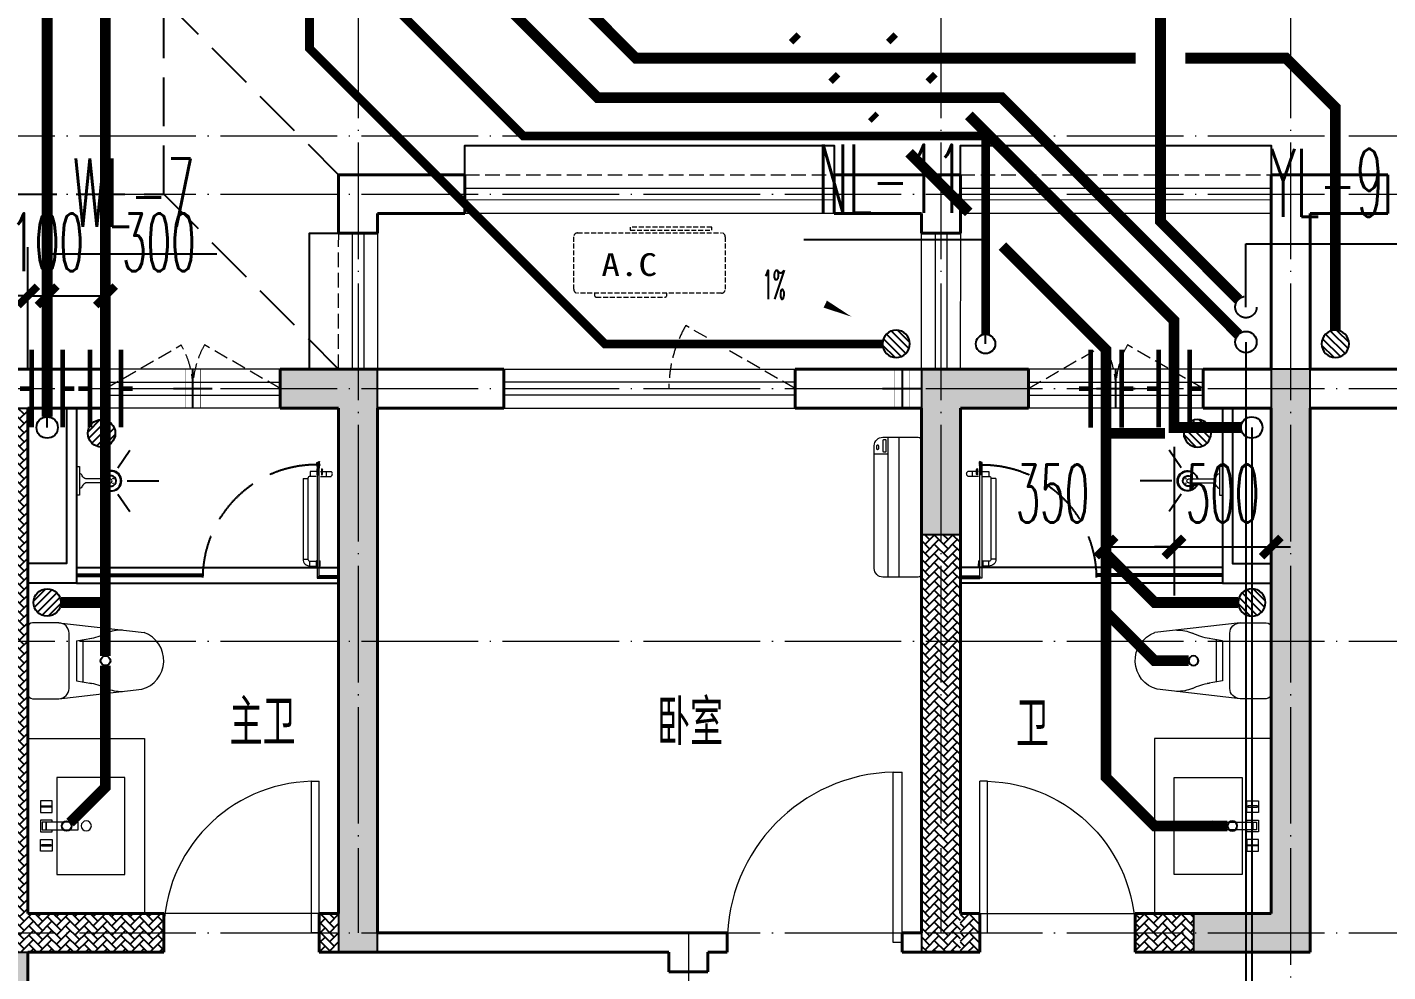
# Model space of a CAD drawing. Extents: x 27938 to 650306, y -92720 to 1524912.
# Drawn here: x 299614 to 306617, y 679357 to 684216 of the extents above; entities that cross this region are included whole.
import ezdxf

# ---------------------------------------------------------------- set-up
doc = ezdxf.new("R2010")
doc.units = 0
doc.header["$LTSCALE"] = 1000
doc.header["$MEASUREMENT"] = 0
doc.linetypes.add('DASH', pattern=[0.35, 0.25, -0.1])
doc.linetypes.add('DOTE', pattern=[2.42, 2, -0.2, 0.02, -0.2])
for name, color, linetype in [('COLUMN', 9, 'Continuous'), ('DIM_凝结', 3, 'Continuous'), ('DIM_废水', 3, 'Continuous'), ('DIM_污水', 3, 'Continuous'), ('DIM_雨水', 3, 'Continuous'), ('EQUIP_地漏', 7, 'Continuous'), ('EQUIP_污水', 7, 'Continuous'), ('IP-bath&kitchen-JOHNSON', 4, 'Continuous'), ('P-bath&kitchen-JOHNSON', 4, 'Continuous'), ('PIPE-凝结', 150, 'N'), ('PIPE-废水', 31, 'F'), ('PIPE-污水', 2, 'W'), ('PIPE-雨水', 4, 'Y'), ('PUB_TEXT', 4, 'Continuous'), ('TWT_DIM', 3, 'Continuous'), ('VALVE_污水', 7, 'Continuous'), ('VPIPE-凝结', 150, 'Continuous'), ('VPIPE-废水', 31, 'Continuous'), ('VPIPE-污水', 2, 'W'), ('VPIPE-雨水', 4, 'DASH'), ('保温', 6, 'Continuous'), ('卫生间', 6, 'Continuous'), ('机电标识类', 1, 'Continuous'), ('看线', 251, 'Continuous')]:
    doc.layers.add(name, color=color, linetype=linetype)
for name, color, linetype, lineweight in [('DOTE', 19, 'DOTE', 9), ('LVTRY', 1, 'Continuous', 13), ('PUB_HATCH', 8, 'Continuous', 9), ('WALL', 9, 'Continuous', 40), ('WINDOW', 8, 'Continuous', 15), ('平面-排水沟', 86, 'Continuous', 15), ('平面-栏杆', 135, 'Continuous', 15), ('平面-看线', 45, 'Continuous', 15), ('平面-空调室内机', 176, 'Continuous', 9), ('平面-空调预留孔', 173, 'Continuous', 15), ('空调', 76, 'Continuous', 13)]:
    doc.layers.add(name, color=color, linetype=linetype, lineweight=lineweight)
doc.styles.add('_TCH_DIM', font='SIMPLEX.shx', dxfattribs={"width": 0.6, "oblique": 10, "bigfont": 'hztxt.shx'})
doc.styles.add('_TCH_DIM_T3', font='SIMPLEX.shx', dxfattribs={"width": 0.494118, "bigfont": 'GBCBIG.shx'})
doc.styles.add('_TWT_SERIAL', font='simplex.shx', dxfattribs={"width": 0.6, "oblique": 10, "height": 3, "bigfont": 'aadri.shx'})
doc.styles.get("Standard").update_dxf_attribs({"font": 'gbenor.shx', "bigfont": 'gbcbig.shx'})
doc.styles.add('黑体', font='simhei.ttf')
doc.linetypes.add('F', pattern='A,3,-0.2,["F",Standard,S=0.25,R=0,X=-0.1,Y=-0.115],-0.2', length=3.4)
doc.linetypes.add('N', pattern='A,3,-0.2,["N",Standard,S=0.25,R=0,X=-0.1,Y=-0.115],-0.2', length=3.4)
doc.linetypes.add('W', pattern='A,3,-0.2,["W",Standard,S=0.25,R=0,X=-0.1,Y=-0.115],-0.2', length=3.4)
doc.linetypes.add('Y', pattern='A,3,-0.2,["Y",Standard,S=0.25,R=0,X=-0.1,Y=-0.115],-0.2', length=3.4)
doc.dimstyles.new('_TWT_ARCH&&100', dxfattribs={"dimtxt": 297.5, "dimasz": 100, "dimexe": 250, "dimexo": 300, "dimgap": 126.25, "dimtad": 1, "dimdec": 0, "dimzin": 0, "dimdsep": 46, "dimtxsty": '_TCH_DIM_T3', "dimblk": 'ARCHTICK', "dimcen": 0.09, "dimclrt": 7, "dimazin": 2, "dimtfac": 1, "dimtdec": 0, "dimtix": 1, "dimtmove": 2, "dimatfit": 3, "dimfxl": 1, "dimtolj": 1, "dimtzin": 0, "dimarcsym": 0})

# ---------------------------------------------------------------- blocks, each defined once
blk = doc.blocks.new('rrrrrrrrrrrra')
at = {"color": 0}
for p, q in [((-112.4, 458.7), (-112.4, 324.3)), ((252.6, 483.7), (-87.4, 483.7)), ((277.6, 324.3), (277.6, 458.7)), ((-112.4, 324.3), (-63.7, -103.4)), ((277.6, 324.3), (227.5, -115.6)), ((-59.1, 271.1), (224.3, 271.1)), ((-20.6, 232.4), (-34.2, 153.6)), ((185.8, 232.4), (-20.6, 232.4)), ((185.8, 232.4), (199.4, 153.6)), ((191.3, 200.5), (-26.1, 200.5))]:
    blk.add_line(p, q, dxfattribs=at)
for centre, radius, start, end in [((-87.4, 458.7), 25, 90, 180), ((252.6, 458.7), 25, 0, 90), ((-59.1, 324.3), 53.3, 180, 270), ((224.3, 324.3), 53.3, 270, 0), ((-322.6, 209.8), 293.8, 333.53685, 351.48282), ((487.8, 209.8), 293.8, 188.51718, 206.46315), ((149, -3.2), 224.1, 158.52022, 180), ((16.2, -3.2), 224.1, 0, 21.47978), ((83.8, -63.6), 152.8, 195.07732, 340.11812)]:
    blk.add_arc(centre, radius, start, end, dxfattribs=at)
blk = doc.blocks.new('A$C1E0F638F')
at = {"color": 0}
for points in [[(499.7, 435.1), (499.7, 85.1), (0, 85.1), (0, 435.1)], [(269.9, 30), (229.9, 30), (229.9, 195), (269.9, 195)], [(119.9, 0), (179.9, 0), (179.9, 60), (119.9, 60)], [(146.9, 55), (152.9, 55), (152.9, 5), (146.9, 5)], [(229.9, 30), (269.9, 30), (269.9, 10), (229.9, 10)], [(379.9, 0), (319.9, 0), (319.9, 60), (379.9, 60)], [(352.9, 55), (346.9, 55), (346.9, 5), (352.9, 5)]]:
    blk.add_lwpolyline(points, close=True, dxfattribs=at)
blk.add_lwpolyline([(269.9, 60), (279.9, 60), (279.9, 0), (219.9, 0), (219.9, 60), (229.9, 60)], dxfattribs=at)
blk.add_circle((249.9, 236.3), 26, dxfattribs=at)
blk = doc.blocks.new('135')
blk.add_hatch(color=0).paths.add_polyline_path([(4.8, 1.8), (3.6, -1), (-4.7, 2.5), (-3.5, 5.3)])
at = {"color": 0}
for p, q in [((-6.3, 2.6), (5.4, -2.3)), ((-5.7, 2.9), (-5.2, 2.7)), ((-5.6, 18.9), (-3.4, 19.4)), ((-3.4, 19.4), (-5.5, 19.4)), ((5.2, 10.9), (-5.3, 10.9)), ((5.2, 9.7), (-5.2, 9.7)), ((-5.2, 2.7), (-3.8, 5.9)), ((-5, 10.9), (-5, 30.5)), ((-3.8, 5.9), (5.4, 2.1)), ((0, 0), (0, 39.1)), ((5.6, 18.9), (3.4, 19.3)), ((3.4, 19.3), (5.6, 19.3)), ((4.1, -1.2), (5.4, 2.1)), ((5, 10.9), (5, 32.3)), ((4.1, -1.2), (5.7, -1.8))]:
    blk.add_line(p, q, dxfattribs=at)
for centre, radius, start, end in [((6.2, 15.8), 13.5, 151.01474, 204.84033), ((13.5, 4.2), 20.5, 163.09243, 182.0012), ((-6, 3.6), 1, 184.22753, 248.46611), ((8.6, 15.5), 14.6, 166.278, 198.09535), ((13.5, 4.2), 19.5, 163.74431, 182.52687), ((-5.5, 3.3), 0.5, 181.9385, 247.25971), ((-5.2, 22.1), 0.5, 335.76434, 151.01474), ((3.8, 18.1), 9.42, 155.76434, 171.97728), ((5.2, 22.3), 0.5, 29.84246, 204.57404), ((-5.9, 17.2), 11.7, 10.47502, 24.57404), ((29.1, 6.7), 24, 172.94395, 199.23182), ((-6.3, 15.4), 12.4, 338.64492, 16.0476), ((-6, 15.8), 13.4, 334.91114, 29.84246), ((26.4, 6.3), 20.6, 169.14538, 199.95258), ((5.9, -1.2), 1.17, 247.45971, 19.95258), ((5.9, -1.4), 0.5, 247.45971, 19.23182)]:
    blk.add_arc(centre, radius, start, end, dxfattribs=at)
blk.add_open_spline([(-5, 30.5), (-4.1, 31.3), (-2.3, 33), (0.9, 29.2), (3.5, 31.1), (5, 32.3)], degree=3, knots=[0, 0, 0, 0, 3.066329, 6.218313, 11.124135, 11.124135, 11.124135, 11.124135], dxfattribs=at)
blk = doc.blocks.new('SDFAWERAWER')
at = {"layer": 'LVTRY', "color": 0}
for p, q in [((593941.2, -1242210.1), (593783.7, -1242594.8)), ((593941.2, -1242210.1), (593964.6, -1242219.7)), ((593987.8, -1242190.5), (593978.2, -1242214)), ((594017.1, -1242202.5), (593987.8, -1242190.5)), ((594015.8, -1242220.4), (594027.2, -1242192.7)), ((594025.7, -1242203.9), (594018.5, -1242221.5)), ((594022.6, -1242211.4), (594029.8, -1242193.8)), ((594025.4, -1242210.8), (594031.1, -1242196.8)), ((594027.2, -1242192.7), (594033, -1242195.1)), ((594029.8, -1242193.8), (594031.1, -1242196.8)), ((594032.2, -1242197.2), (594033, -1242195.1)), ((594033, -1242195.1), (594034, -1242197.4)), ((594033.8, -1242197.9), (594034, -1242197.4)), ((594047.3, -1242200.9), (594035.9, -1242228.7)), ((594041.6, -1242228.5), (594051.2, -1242205)), ((594049.9, -1242202), (594043.3, -1242218.2)), ((594047.3, -1242200.9), (594049.9, -1242202)), ((594049.9, -1242202), (594051.2, -1242205)), ((593964.6, -1242219.7), (593807.2, -1242604.4)), ((594007.5, -1242226), (593978.2, -1242214)), ((594015.8, -1242220.4), (594021.7, -1242222.8)), ((594018.5, -1242221.5), (594021.5, -1242220.3)), ((594025.4, -1242210.8), (594021.5, -1242220.3)), ((594022.6, -1242220.7), (594021.7, -1242222.8)), ((594021.7, -1242222.8), (594023.9, -1242221.9)), ((594024.2, -1242221.4), (594023.9, -1242221.9)), ((594027.7, -1242234.3), (594078.4, -1242255)), ((594035.9, -1242228.7), (594038.6, -1242229.7)), ((594037.3, -1242210.8), (594088, -1242231.6)), ((594038.6, -1242229.7), (594045.2, -1242213.6)), ((594038.6, -1242229.7), (594041.6, -1242228.5)), ((594057.1, -1242246.3), (594066.7, -1242222.8)), ((593783.7, -1242594.8), (593807.2, -1242604.4)), ((593803.2, -1242641.3), (593812.8, -1242617.9)), ((593812.8, -1242617.9), (593842.2, -1242629.9)), ((593842.2, -1242629.9), (593832.6, -1242653.3)), ((593845.2, -1242628.6), (593833.8, -1242656.3)), ((593847.8, -1242629.7), (593836.5, -1242657.4)), ((593845.2, -1242628.6), (593842.2, -1242629.9)), ((593847.8, -1242629.7), (593845.2, -1242628.6)), ((593803.2, -1242641.3), (593832.6, -1242653.3)), ((593833.8, -1242656.3), (593832.6, -1242653.3)), ((593836.5, -1242657.4), (593833.8, -1242656.3)), ((593847.1, -1242661.8), (593858.5, -1242634.1)), ((593847.1, -1242661.8), (593849.8, -1242662.9)), ((593849.8, -1242662.9), (593861.2, -1242635.2)), ((593852.1, -1242661.9), (593862.1, -1242637.4)), ((593858.5, -1242634.1), (593861.2, -1242635.2)), ((593861.2, -1242635.2), (593862.1, -1242637.4))]:
    blk.add_line(p, q, dxfattribs=at)
blk.add_lwpolyline([(593823.5, -1242717), (594045.8, -1242173.9), (594036.5, -1242170.2), (593814.2, -1242713.2)], close=True, dxfattribs=at)
blk.add_arc((594075.3, -1242240), 15.3, 281.79322, 33.70188, dxfattribs=at)
for centre, major_axis, start_param, end_param in [((593974.2, -1242223.6), (3.93, 9.6), 0, 1.570796), ((593816.8, -1242608.3), (13.5, 33.1), 1.570796, 3.141593), ((593816.8, -1242608.3), (3.93, 9.6), 1.570796, 3.141593)]:
    blk.add_ellipse(centre, major_axis=major_axis, ratio=1, start_param=start_param, end_param=end_param, dxfattribs=at)
at = {"layer": 'P-bath&kitchen-JOHNSON', "color": 0, "linetype": 'DASH'}
blk.add_arc((593809.8, -1242714), 586.2, 67.53695, 157.13247, dxfattribs=at)
at = {"layer": 'LVTRY', "color": 8, "xscale": -1, "rotation": 157.7329157530927}
blk.add_blockref('135', (594045.3, -1242161.9), dxfattribs=at)
blk = doc.blocks.new('A$C5DCB2F21')
at = {"layer": 'IP-bath&kitchen-JOHNSON', "color": 0}
for p, q in [((-68.3, -213.2), (-157.7, -275)), ((-0.1, -261.4), (-0.1, -424.7)), ((68.2, -213.2), (157.6, -275))]:
    blk.add_line(p, q, dxfattribs=at)
for centre, major_axis, ratio, start_param, end_param in [((0, -178.8), (-51, 0), 0.990052, -1.36297, 4.504563), ((0, -177.8), (-26.8, 0), 0.994812, -1.167677, 4.309269)]:
    blk.add_ellipse(centre, major_axis=major_axis, ratio=ratio, start_param=start_param, end_param=end_param, dxfattribs=at)
at = {"layer": 'LVTRY', "color": 0}
for p, q in [((73.6, 0), (-73.6, 0)), ((-10.5, -173.5), (-10.5, -49.3)), ((10.6, -173.5), (10.6, -49.3))]:
    blk.add_line(p, q, dxfattribs=at)
blk.add_lwpolyline([(73.6, 0), (73.6, -15.8), (-73.6, -15.8), (-73.6, 0)], dxfattribs=at)
for points in [[(-26.3, -30.7, -0.364142), (-37.8, -15.8, -0.020495)], [(-10.5, -49.4, 0.214893), (-26.3, -30.7, 7.649644)], [(10.6, -49.3, -0.21439), (26.3, -30.7, -7.649644)], [(26.3, -30.7, 0.364142), (37.8, -15.8, 0.020495)]]:
    blk.add_lwpolyline(points, format="xyb", dxfattribs=at)
blk.add_arc((0, -173.5), 10.5, 180, 0, dxfattribs=at)
for centre, major_axis, ratio, start_param, end_param in [((0, -181.3), (53.6, 0), 0.987577, 1.76809, 7.656688), ((-12.4, -164.7), (0, 1.43), 0.85, -1.570796, 4.712389), ((-12.4, -189.2), (0, 1.43), 0.85, 4.712389, 10.995574), ((12.5, -164.7), (0, 1.43), 0.85, 4.712389, 10.995574), ((12.5, -189.2), (0, 1.43), 0.85, 4.712389, 10.995574)]:
    blk.add_ellipse(centre, major_axis=major_axis, ratio=ratio, start_param=start_param, end_param=end_param, dxfattribs=at)
blk = doc.blocks.new('GDGDRGDGRD')
at = {"layer": 'IP-bath&kitchen-JOHNSON', "color": 0}
for p, q in [((490532.6, 524228.1), (491882.6, 524228.1)), ((490532.6, 524193.1), (491182.6, 524193.1)), ((490532.6, 524183.1), (491182.6, 524183.1)), ((491182.6, 524183.1), (491182.6, 524193.1)), ((491882.6, 524183.1), (491782.6, 524183.1)), ((491782.6, 524173.1), (491782.6, 524183.1)), ((491882.6, 524173.1), (491782.6, 524173.1)), ((490532.6, 524148.1), (491882.6, 524148.1))]:
    blk.add_line(p, q, dxfattribs=at)
for points in [[(490532.6, 525048.5), (490532.6, 524148.1), (490282.6, 524148.1)], [(490482.6, 525048.5), (490482.6, 524248.1), (490282.6, 524248.1)]]:
    blk.add_lwpolyline(points, dxfattribs=at)
at = {"layer": 'LVTRY', "color": 0}
blk.add_lwpolyline([(490882.6, 522448.5), (490282.6, 522448.5), (490282.6, 523348.5), (490882.6, 523348.5)], close=True, dxfattribs=at)
at = {"layer": 'IP-bath&kitchen-JOHNSON', "color": 8}
for name, p, rotation in [('A$C5DCB2F21', (490532.6, 524673.5), 90.008488524447), ('SDFAWERAWER', (-528535.9, 1449333.6), 22.25976934310711)]:
    blk.add_blockref(name, p, dxfattribs=dict(at, rotation=rotation))
at = {"layer": 'LVTRY', "color": 8, "extrusion": (0, 0, -1), "xscale": -1, "zscale": -1, "rotation": 270}
blk.add_blockref('rrrrrrrrrrrra', (-490766.3, 523665.7), dxfattribs=at)
at = {"layer": 'LVTRY', "color": 8, "xscale": -1, "rotation": 270}
blk.add_blockref('A$C1E0F638F', (490347.5, 522648.8), dxfattribs=at)
blk = doc.blocks.new('FSFSFSFS')
at = {"layer": 'IP-bath&kitchen-JOHNSON', "color": 0}
for p, q in [((496432.4, 524228.1), (495082.4, 524228.1)), ((495082.4, 524183.1), (495182.4, 524183.1)), ((495082.4, 524173.1), (495182.4, 524173.1)), ((495182.4, 524173.1), (495182.4, 524183.1)), ((496432.4, 524193.1), (495782.4, 524193.1)), ((495782.4, 524183.1), (495782.4, 524193.1)), ((496432.4, 524183.1), (495782.4, 524183.1)), ((496432.4, 524148.1), (495082.4, 524148.1))]:
    blk.add_line(p, q, dxfattribs=at)
for points in [[(496432.4, 525048.5), (496432.4, 524148.1), (496682.4, 524148.1)], [(496482.4, 525048.5), (496482.4, 524248.1), (496682.4, 524248.1)]]:
    blk.add_lwpolyline(points, dxfattribs=at)
at = {"layer": 'LVTRY', "color": 0}
blk.add_lwpolyline([(496082.4, 522448.5), (496682.4, 522448.5), (496682.4, 523348.5), (496082.4, 523348.5)], close=True, dxfattribs=at)
at = {"layer": 'IP-bath&kitchen-JOHNSON', "color": 8, "xscale": -1}
for name, p, rotation in [('SDFAWERAWER', (1515500.9, 1449333.6), 337.7402306568929), ('A$C5DCB2F21', (496432.4, 524673.5), 269.991511475553)]:
    blk.add_blockref(name, p, dxfattribs=dict(at, rotation=rotation))
at = {"layer": 'LVTRY', "color": 8, "extrusion": (0, 0, -1), "zscale": -1, "rotation": 90.00000000000001}
blk.add_blockref('rrrrrrrrrrrra', (-496198.6, 523665.7), dxfattribs=at)
at = {"layer": 'LVTRY', "color": 8, "rotation": 90.00000000000001}
blk.add_blockref('A$C1E0F638F', (496617.5, 522648.8), dxfattribs=at)
blk = doc.blocks.new('gdfgdgdgr')
at = {"layer": 'PUB_HATCH'}
for points in [[(506077.7, 529113.9), (506377.6, 529113.9), (506377.6, 526313.9), (506577.6, 526313.9), (506577.6, 529313.9), (506077.7, 529313.9)], [(509927.6, 529113.9), (509927.6, 529313.9), (509377.6, 529313.9), (509377.6, 528463.9), (509577.6, 528463.9), (509577.6, 529113.9)], [(511377.7, 529313.9), (511177.7, 529313.9), (511177.7, 529113.9), (511177.7, 529113.9), (511177.7, 526513.9), (510777.7, 526513.9), (510777.7, 526313.9), (511377.7, 526313.9)]]:
    blk.add_hatch(color=256, dxfattribs=at).paths.add_polyline_path(points)
at = {"layer": 'COLUMN', "color": 8}
for p, q in [((506577.6, 529313.9), (506077.7, 529313.9)), ((506077.7, 529313.9), (506077.7, 529113.9)), ((506577.6, 526313.9), (506577.6, 529313.9)), ((509927.6, 529313.9), (509377.6, 529313.9)), ((509377.6, 529313.9), (509377.6, 528463.9)), ((509927.6, 529113.9), (509927.6, 529313.9)), ((511377.7, 529313.9), (511177.7, 529313.9)), ((511177.7, 529313.9), (511177.7, 529113.9)), ((511377.7, 526313.9), (511377.7, 529313.9)), ((506077.7, 529113.9), (506377.6, 529113.9)), ((506377.6, 529113.9), (506377.6, 526313.9)), ((509577.6, 528463.9), (509577.6, 529113.9)), ((509577.6, 529113.9), (509927.6, 529113.9)), ((511177.7, 529113.9), (511177.7, 529113.9)), ((511177.7, 529113.9), (511177.7, 526513.9)), ((509377.6, 528463.9), (509577.6, 528463.9)), ((511177.7, 526513.9), (510777.7, 526513.9)), ((510777.7, 526513.9), (510777.7, 526313.9)), ((506377.6, 526313.9), (506577.6, 526313.9)), ((510777.7, 526313.9), (511377.7, 526313.9))]:
    blk.add_line(p, q, dxfattribs=at)
blk = doc.blocks.new('dongkong')
at = {"color": 0}
blk.add_wipeout([(-603756, 210771), (-603756, 210570.8), (-603836, 210570.8), (-603836, 210771)], dxfattribs=at)
at = {"layer": '机电标识类', "color": 0, "linetype": 'DASH', "ltscale": 400}
for p, q in [((-603796, 210771), (-603796, 210570.8)), ((-603896, 210670.7), (-603696, 210670.7))]:
    blk.add_line(p, q, dxfattribs=at)
at = {"layer": '空调', "color": 0, "linetype": 'DASH', "const_width": 2}
blk.add_lwpolyline([(-603756, 210771), (-603756, 210570.8), (-603836, 210570.8), (-603836, 210771)], close=True, dxfattribs=at)
blk = doc.blocks.new('A$C001338C2')
at = {"color": 0}
for p, q in [((845, 303.6), (55, 303.6)), ((109.1, 214.8), (109.1, 303.6)), ((0, 248.6), (0, 22)), ((900, 22), (900, 248.6)), ((22, 0), (878, 0))]:
    blk.add_line(p, q, dxfattribs=at)
at = {"color": 0, "lineweight": 5}
for p, q in [((900, 214.8), (0, 214.8)), ((900, 143.2), (0, 143.2))]:
    blk.add_line(p, q, dxfattribs=at)
at = {"color": 0}
for points in [[(73.1, 275), (56.8, 275, -0.414214), (51.3, 280.5), (51.3, 283.4, -0.414214), (56.8, 288.9), (73.1, 288.9, -0.414214), (78.6, 283.4), (78.6, 280.5, -0.414214)], [(89.2, 226.4), (22.2, 226.4, -0.414214), (16.7, 231.9), (16.7, 243.1, -0.414214), (22.2, 248.6), (89.2, 248.6, -0.414214), (94.7, 243.1), (94.7, 231.9, -0.414214)]]:
    blk.add_lwpolyline(points, format="xyb", close=True, dxfattribs=at)
for centre, radius, start, end in [((55, 248.6), 55, 90, 180), ((845, 248.6), 55, 360, 90), ((22, 22), 22, 180, 270), ((878, 22), 22, 270, 360)]:
    blk.add_arc(centre, radius, start, end, dxfattribs=at)
blk = doc.blocks.new('A$C263B1184')
at = {"layer": '保温', "linetype": 'ByBlock', "ltscale": 10}
h = blk.add_hatch(dxfattribs=at)
h.set_pattern_fill('AR-HBONE', color=251, scale=55)
h.set_pattern_definition([(45, (-1017960.394, -343310.663), (0, 47.4157523), [100.584, -33.528]), (135, (-1017936.686, -343286.955), (3e-15, 47.4157523), [100.584, -33.528])])
h.paths.add_polyline_path([(8900, 6200), (8900, 8350), (9100, 8350), (9100, 6200)])
h = blk.add_hatch(dxfattribs=at)
h.set_pattern_fill('AR-HBONE', color=251, scale=55)
h.set_pattern_definition([(45, (-1016860.394, -345260.66), (0, 47.4157523), [100.584, -33.528]), (135, (-1016836.686, -345236.954), (3e-15, 47.4157523), [100.584, -33.528])])
h.paths.add_polyline_path([(7700, 6200), (7700, 6400), (8000, 6400), (8000, 6200)])
h = blk.add_hatch(dxfattribs=at)
h.set_pattern_fill('AR-HBONE', color=251, scale=55)
h.set_pattern_definition([(45, (-1017760.394, -345260.66), (0, 47.4157523), [100.584, -33.528]), (135, (-1017736.686, -345236.954), (3e-15, 47.4157523), [100.584, -33.528])])
h.paths.add_polyline_path([(8800, 6200), (8800, 6400), (8900, 6400), (8900, 6200)])
h = blk.add_hatch(dxfattribs=at)
h.set_pattern_fill('AR-HBONE', color=251, scale=55)
h.set_pattern_definition([(45, (-1021060.394, -345260.66), (0, 47.4157523), [100.584, -33.528]), (135, (-1021036.686, -345236.954), (3e-15, 47.4157523), [100.584, -33.528])])
h.paths.add_polyline_path([(12100, 6200), (12100, 6400), (12200, 6400), (12200, 6200)])
at = {"layer": '保温', "color": 251, "linetype": 'ByBlock', "ltscale": 10}
blk.add_line((9100, 6300), (9100, 6200), dxfattribs=at)
blk = doc.blocks.new('A$C6C4C4DE5')
at = {"layer": '保温', "linetype": 'ByBlock', "ltscale": 10}
h = blk.add_hatch(dxfattribs=at)
h.set_pattern_fill('AR-HBONE', color=251, scale=55)
h.set_pattern_definition([(45, (-445516.58, -596648.81), (0, 47.4157523), [100.584, -33.528]), (135, (-445492.87, -596625.102), (3e-15, 47.4157523), [100.584, -33.528])])
edge = h.paths.add_edge_path()
edge.add_line((200, 5200), (200.1, 7800))
edge.add_line((200.1, 7800), (0.1, 7800))
edge.add_line((0.1, 7800), (0, 5200))
edge.add_line((0, 5200), (200, 5200))
h = blk.add_hatch(dxfattribs=at)
h.set_pattern_fill('AR-HBONE', color=251, scale=55)
h.set_pattern_definition([(45, (-445516.58, -596648.81), (0, 47.4157523), [100.584, -33.528]), (135, (-445492.87, -596625.102), (3e-15, 47.4157523), [100.584, -33.528])])
edge = h.paths.add_edge_path()
edge.add_line((900, 5000), (900, 5200))
edge.add_line((900, 5200), (-700, 5200))
edge.add_line((-700, 5200), (-700, 5000))
edge.add_line((-700, 5000), (900, 5000))
at = {"layer": '保温', "linetype": 'Continuous', "ltscale": 10}
h = blk.add_hatch(dxfattribs=at)
h.set_pattern_fill('HEX', color=251, scale=10, angle=90, style=0)
h.set_pattern_definition([(90, (-503782.47, -516048.461), (-16.49778, 1e-15), [9.525, -19.05]), (210, (-503782.47, -516048.461), (8.24889, -14.2874966), [9.525, -19.05]), (150, (-503782.47, -516038.936), (-8.24889, -14.2874966), [9.525, -19.05])])
edge = h.paths.add_edge_path()
edge.add_line((200, 5000), (0, 5000))
edge.add_line((0, 5000), (0.1, 0))
edge.add_line((0.1, 0), (200.1, 0))
edge.add_line((200.1, 0), (200, 5000))
at = {"layer": '保温', "color": 251, "linetype": 'ByBlock', "ltscale": 10}
for p, q in [((0, 7800), (200, 7800)), ((0, 5000), (200, 5000)), ((0, 0), (200, 0))]:
    blk.add_line(p, q, dxfattribs=at)
blk = doc.blocks.new('GDRDADWDAD')
at = {"layer": 'DOTE', "linetype": 'DOTE', "ltscale": 0.3}
for p, q in [((301316.6, 690157.2), (301316.6, 679557.2)), ((304316.6, 690157.2), (304316.6, 679557.2)), ((306116.6, 690157.2), (306116.6, 671157.2)), ((270116.6, 683657.2), (328916.6, 683657.2)), ((270116.6, 683357.2), (328916.6, 683357.2)), ((270116.6, 682357.2), (328916.6, 682357.2)), ((270116.6, 681057.2), (328916.6, 681057.2)), ((270116.6, 679557.2), (328916.6, 679557.2)), ((303016.6, 679557.2), (303016.6, 671157.2))]:
    blk.add_line(p, q, dxfattribs=at)
blk = doc.blocks.new('HFGHFHF')
at = {"layer": '卫生间', "color": 159, "linetype": 'DASH', "true_color": 0x22346e}
for p, q in [((298716.4, 684357.2), (297816.6, 683457.2)), ((298716.6, 683357.2), (297816.6, 682457.2))]:
    blk.add_line(p, q, dxfattribs=at)
blk.add_lwpolyline([(299516.8, 683357.2), (298716.6, 683357.2), (298716.4, 684357.2), (290716.2, 684357.2), (290716, 684657.2), (289316.6, 684657.2), (289316.6, 685557.2)], dxfattribs=at)
blk = doc.blocks.new('gsergvr')
at = {"layer": '平面-空调预留孔', "color": 0, "linetype": 'DASH', "ltscale": 0.1}
for p, q in [((34075.4, 17176.2), (34075.4, 17166.2)), ((34448.2, 17166.2), (34448.2, 17176.2)), ((34085.4, 17156.2), (34438.2, 17156.2))]:
    blk.add_line(p, q, dxfattribs=at)
blk.add_lwpolyline([(34679.3, 17515.3), (34259.5, 17515.3), (34259.5, 17500.2), (34679.3, 17500.2)], close=True, dxfattribs=at)
blk.add_lwpolyline([(34728.6, 17176.2), (33988.6, 17176.2, -0.414214), (33968.6, 17196.2), (33968.6, 17466.2, -0.414214), (33988.6, 17486.2), (34728.6, 17486.2, -0.414214), (34748.6, 17466.2), (34748.6, 17196.2, -0.414214)], format="xyb", close=True, dxfattribs=at)
for centre, start, end in [((34085.4, 17166.2), 180, 270), ((34438.2, 17166.2), 270, 0)]:
    blk.add_arc(centre, 10, start, end, dxfattribs=at)
at = {"layer": '平面-空调预留孔', "color": 0, "linetype": 'DASH', "ltscale": 0.1, "style": '黑体', "width": 1.2}
blk.add_text('A.C', height=117.05, dxfattribs=at).set_placement((34110.9, 17264.8))
blk = doc.blocks.new('rtyryrtyeeretee')
at = {"layer": '平面-空调预留孔', "color": 8}
blk.add_blockref('gsergvr', (635673.5, 326705.8), dxfattribs=at)
blk = doc.blocks.new('_ArchTick')
at = {"color": 0, "linetype": 'ByBlock', "const_width": 0.4}
blk.add_lwpolyline([(-0.5, -0.5), (0.5, 0.5)], dxfattribs=at)
blk = doc.blocks.new('*D164')
at = {"layer": 'Defpoints', "color": 0}
for p in [(305166.5, 682357.2), (305516.5, 682357.2), (305516.5, 681542.5)]:
    blk.add_point(p, dxfattribs=at)
at = {"layer": 'TWT_DIM', "color": 0, "lineweight": -2}
for p, q in [((305166.5, 682057.2), (305166.5, 681292.5)), ((305516.5, 682057.2), (305516.5, 681292.5)), ((305166.5, 681542.5), (305516.5, 681542.5))]:
    blk.add_line(p, q, dxfattribs=at)
at = {"layer": 'TWT_DIM', "color": 0, "lineweight": -2, "xscale": 100, "yscale": 100, "zscale": 100, "rotation": 180}
blk.add_blockref('_ArchTick', (305166.5, 681542.5), dxfattribs=at)
at = {"layer": 'TWT_DIM', "color": 0, "lineweight": -2, "xscale": 100, "yscale": 100, "zscale": 100}
blk.add_blockref('_ArchTick', (305516.5, 681542.5), dxfattribs=at)
at = {"layer": 'TWT_DIM', "color": 7, "insert": (304891.2, 681817.5), "char_height": 297.5, "attachment_point": 5, "style": '_TCH_DIM_T3'}
blk.add_mtext('\\A1;350', dxfattribs=at)
blk = doc.blocks.new('*D165')
at = {"layer": 'Defpoints', "color": 0}
for p in [(305516.5, 682357.2), (306016.5, 682357.2), (306016.5, 681542.5)]:
    blk.add_point(p, dxfattribs=at)
at = {"layer": 'TWT_DIM', "color": 0, "lineweight": -2}
for p, q in [((305516.5, 682057.2), (305516.5, 681292.5)), ((306016.5, 682057.2), (306016.5, 681292.5)), ((305516.5, 681542.5), (305416.5, 681542.5)), ((305516.5, 681542.5), (306016.5, 681542.5)), ((306016.5, 681542.5), (306116.5, 681542.5))]:
    blk.add_line(p, q, dxfattribs=at)
at = {"layer": 'TWT_DIM', "color": 0, "lineweight": -2, "xscale": 100, "yscale": 100, "zscale": 100}
blk.add_blockref('_ArchTick', (305516.5, 681542.5), dxfattribs=at)
at = {"layer": 'TWT_DIM', "color": 0, "lineweight": -2, "xscale": 100, "yscale": 100, "zscale": 100, "rotation": 180}
blk.add_blockref('_ArchTick', (306016.5, 681542.5), dxfattribs=at)
at = {"layer": 'TWT_DIM', "color": 7, "insert": (305766.5, 681817.5), "char_height": 297.5, "attachment_point": 5, "style": '_TCH_DIM_T3'}
blk.add_mtext('\\A1;500', dxfattribs=at)
blk = doc.blocks.new('*D227')
at = {"layer": 'Defpoints', "color": 0}
for p in [(300016.7, 682834.3), (299716.6, 682157.2), (300016.7, 682157.2)]:
    blk.add_point(p, dxfattribs=at)
at = {"layer": 'TWT_DIM', "color": 0, "lineweight": -2}
for p, q in [((299716.6, 682457.2), (299716.6, 683084.3)), ((300016.7, 682457.2), (300016.7, 683084.3)), ((299716.6, 682834.3), (300016.7, 682834.3))]:
    blk.add_line(p, q, dxfattribs=at)
at = {"layer": 'TWT_DIM', "color": 0, "lineweight": -2, "xscale": 100, "yscale": 100, "zscale": 100, "rotation": 180}
blk.add_blockref('_ArchTick', (299716.6, 682834.3), dxfattribs=at)
at = {"layer": 'TWT_DIM', "color": 0, "lineweight": -2, "xscale": 100, "yscale": 100, "zscale": 100}
blk.add_blockref('_ArchTick', (300016.7, 682834.3), dxfattribs=at)
at = {"layer": 'TWT_DIM', "color": 7, "insert": (300291.9, 683109.3), "char_height": 297.5, "attachment_point": 5, "style": '_TCH_DIM_T3'}
blk.add_mtext('\\A1;300', dxfattribs=at)
blk = doc.blocks.new('*D228')
at = {"layer": 'Defpoints', "color": 0}
for p in [(299716.6, 682834.3), (299616.6, 682157.2), (299716.6, 682157.2)]:
    blk.add_point(p, dxfattribs=at)
at = {"layer": 'TWT_DIM', "color": 0, "lineweight": -2}
for p, q in [((299616.6, 682457.2), (299616.6, 683084.3)), ((299716.6, 682457.2), (299716.6, 683084.3)), ((299616.6, 682834.3), (299516.6, 682834.3)), ((299616.6, 682834.3), (299716.6, 682834.3)), ((299716.6, 682834.3), (299816.6, 682834.3))]:
    blk.add_line(p, q, dxfattribs=at)
at = {"layer": 'TWT_DIM', "color": 0, "lineweight": -2, "xscale": 100, "yscale": 100, "zscale": 100}
blk.add_blockref('_ArchTick', (299616.6, 682834.3), dxfattribs=at)
at = {"layer": 'TWT_DIM', "color": 0, "lineweight": -2, "xscale": 100, "yscale": 100, "zscale": 100, "rotation": 180}
blk.add_blockref('_ArchTick', (299716.6, 682834.3), dxfattribs=at)
at = {"layer": 'TWT_DIM', "color": 7, "insert": (299716.6, 683109.3), "char_height": 297.5, "attachment_point": 5, "style": '_TCH_DIM_T3'}
blk.add_mtext('\\A1;100', dxfattribs=at)
blk = doc.blocks.new('*D240')
at = {"layer": 'Defpoints', "color": 0}
for p in [(299416.6, 682834.3), (299316.6, 682157.2), (299416.6, 682157.2)]:
    blk.add_point(p, dxfattribs=at)
at = {"layer": 'TWT_DIM', "color": 0, "lineweight": -2}
for p, q in [((299316.6, 682457.2), (299316.6, 683084.3)), ((299416.6, 682457.2), (299416.6, 683084.3)), ((299316.6, 682834.3), (299216.6, 682834.3)), ((299316.6, 682834.3), (299416.6, 682834.3)), ((299416.6, 682834.3), (299516.6, 682834.3))]:
    blk.add_line(p, q, dxfattribs=at)
at = {"layer": 'TWT_DIM', "color": 0, "lineweight": -2, "xscale": 100, "yscale": 100, "zscale": 100}
blk.add_blockref('_ArchTick', (299316.6, 682834.3), dxfattribs=at)
at = {"layer": 'TWT_DIM', "color": 0, "lineweight": -2, "xscale": 100, "yscale": 100, "zscale": 100, "rotation": 180}
blk.add_blockref('_ArchTick', (299416.6, 682834.3), dxfattribs=at)
at = {"layer": 'TWT_DIM', "color": 7, "insert": (299316.6, 683109.3), "char_height": 297.5, "attachment_point": 5, "style": '_TCH_DIM_T3'}
blk.add_mtext('\\A1;100', dxfattribs=at)
blk = doc.blocks.new('$WINLIB2D$00000001')
at = {"color": 0}
for points in [[(-0.5, 0.5), (-0.5, -0.5)], [(-0.5, 0.5), (0.5, 0.5)], [(0.5, -0.5), (0.5, 0.5)], [(0.5, 0.1667), (-0.5, 0.1667)], [(0.5, -0.1667), (-0.5, -0.1667)], [(-0.5, -0.5), (0.5, -0.5)]]:
    blk.add_lwpolyline(points, dxfattribs=at)
blk = doc.blocks.new('$DorLib2D$00000001')
for p, q in [((0.45, 0.975), (0.5, 0.975)), ((0.45, 0), (0.45, 0.975)), ((0.5, 0), (0.5, 0.975)), ((0.5, 0), (0.45, 0))]:
    blk.add_line(p, q)
at = {"lineweight": 13}
blk.add_arc((0.475, 0), 0.975, 91.46928, 180, dxfattribs=at)
blk = doc.blocks.new('$TwtSys$00000141')
for p, q in [((-141, 12), (-15, 138)), ((-141, 12), (-15, 138)), ((-131, -53), (53, 131)), ((-131, -53), (53, 131)), ((-100, -100), (100, 100)), ((-100, -100), (100, 100)), ((-49, -131), (131, 49)), ((-49, -131), (131, 49)), ((17, -138), (138, -17)), ((17, -138), (138, -17))]:
    blk.add_line(p, q)
blk.add_circle((0, 0), 141)
blk.add_circle((0, 0), 141)
blk = doc.blocks.new('$TwtSys$00000147')
blk.add_circle((0, 0, 0), 25)
blk = doc.blocks.new('$VALVE$00000553')
at = {"const_width": 30}
for points in [[(0, 100), (0, 175)], [(0, 100), (-250, 100), (-250, 100)], [(0, 100), (250, 100), (250, 100)], [(-250, -100), (-250, -100), (0, -100)], [(250, -100), (250, -100), (0, -100)], [(0, -175), (0, -100)]]:
    blk.add_lwpolyline(points, dxfattribs=at)

msp = doc.modelspace()

# ---------------------------------------------------------------- hatches: boundary and pattern name
at = {"layer": 'PIPE-凝结'}
for points in [[(301066.6, 684107.2), (301050.7, 684091.3), (301044.1, 684097.9)], [(301066.6, 684107.2), (301044.1, 684107.2), (301044.1, 684097.9)], [(304546.3, 683657.2), (304568.8, 683657.2), (304568.8, 683679.7)], [(304546.3, 683657.2), (304546.3, 683679.7), (304568.8, 683679.7)], [(302166.6, 683657.2), (302150.7, 683641.3), (302157.3, 683634.7)], [(302166.6, 683657.2), (302166.6, 683634.7), (302157.3, 683634.7)], [(302586.5, 682587.2), (302570.6, 682571.3), (302577.2, 682564.7)], [(302586.5, 682587.2), (302586.5, 682564.7), (302577.2, 682564.7)]]:
    msp.add_hatch(color=256, dxfattribs=at).paths.add_polyline_path(points)
at = {"layer": 'PIPE-废水'}
for points in [[(302746.8, 684057.2), (302727.4, 684037.7), (302735.4, 684029.7)], [(302746.8, 684057.2), (302746.8, 684029.7), (302735.4, 684029.7)], [(306092.8, 684057.2), (306092.8, 684084.7), (306104.2, 684084.7)], [(306092.8, 684057.2), (306112.2, 684076.6), (306104.2, 684084.7)], [(302550.6, 683853.4), (302531.2, 683833.9), (302539.2, 683825.9)], [(302550.6, 683853.4), (302550.6, 683825.9), (302539.2, 683825.9)], [(304629.9, 683853.4), (304649.3, 683872.8), (304641.3, 683880.9)], [(304629.9, 683853.4), (304629.9, 683880.9), (304641.3, 683880.9)], [(306346.6, 683803.4), (306366, 683822.8), (306374.1, 683814.8)], [(306346.6, 683803.4), (306374.1, 683803.4), (306374.1, 683814.8)]]:
    msp.add_hatch(color=256, dxfattribs=at).paths.add_polyline_path(points)
at = {"layer": 'PIPE-污水'}
for points in [[(305516.5, 682707.2), (305535.9, 682726.6), (305544, 682718.6)], [(305516.5, 682707.2), (305544, 682707.2), (305544, 682718.6)], [(305166.5, 682557.2), (305185.9, 682576.6), (305194, 682568.6)], [(305166.5, 682557.2), (305194, 682557.2), (305194, 682568.6)], [(305516.5, 682157.2), (305516.5, 682129.7), (305489, 682129.7)], [(305516.5, 682157.2), (305489, 682157.2), (305489, 682129.7)], [(305416.6, 681256.9), (305397.1, 681237.4), (305405.2, 681229.4)], [(305416.6, 681256.9), (305416.6, 681229.4), (305405.2, 681229.4)], [(305416.5, 680957), (305397, 680937.6), (305405.1, 680929.5)], [(305416.5, 680957), (305416.5, 680929.5), (305405.1, 680929.5)], [(305166.5, 680357.2), (305147, 680337.7), (305139, 680345.8)], [(305166.5, 680357.2), (305139, 680357.2), (305139, 680345.8)], [(300016.7, 680307.2), (300044.2, 680307.2), (300044.2, 680295.8)], [(300016.7, 680307.2), (300036.1, 680287.7), (300044.2, 680295.8)], [(305416.5, 680107.2), (305397, 680087.7), (305405.1, 680079.7)], [(305416.5, 680107.2), (305416.5, 680079.7), (305405.1, 680079.7)]]:
    msp.add_hatch(color=256, dxfattribs=at).paths.add_polyline_path(points)
at = {"layer": 'PIPE-雨水'}
for points in [[(305446.8, 683216.4), (305427.4, 683197), (305419.3, 683205)], [(305446.8, 683216.4), (305419.3, 683216.4), (305419.3, 683205)]]:
    msp.add_hatch(color=256, dxfattribs=at).paths.add_polyline_path(points)

# ---------------------------------------------------------------- linework, layer by layer
at = {"layer": 'DIM_凝结'}
for p, q in [((304546.3, 683122.2), (303611.5, 683122.2)), ((304546.3, 682587.2), (304546.3, 683122.2))]:
    msp.add_line(p, q, dxfattribs=at)
at = {"layer": 'DIM_废水'}
msp.add_line((305886.6, 682596.7), (305886.6, 678136.5), dxfattribs=at)
at = {"layer": 'DIM_污水'}
for p, q in [((299716.6, 682157.2), (299716.6, 683050.2)), ((299716.6, 683050.2), (300590, 683050.2)), ((305916.6, 682157.2), (305916.5, 678775.5))]:
    msp.add_line(p, q, dxfattribs=at)
at = {"layer": 'DIM_雨水'}
for p, q in [((305886.6, 682776.7), (305886.6, 683101.3)), ((305886.6, 683101.3), (306674.6, 683101.3))]:
    msp.add_line(p, q, dxfattribs=at)
at = {"layer": 'PIPE-凝结', "const_width": 45}
for points in [[(301066.6, 684107.2), (301066.6, 686258.7)], [(302166.6, 683657.2), (301366.6, 684457.2)], [(301066.6, 684107.2), (302586.5, 682587.2)], [(304546.3, 683657.2), (302166.6, 683657.2)], [(304546.3, 682637.2), (304546.3, 683657.2)], [(304015.8, 682587.2), (302586.5, 682587.2)]]:
    msp.add_lwpolyline(points, dxfattribs=at)
at = {"layer": 'PIPE-废水', "const_width": 55}
for points in [[(301716.6, 684687.4), (302550.6, 683853.4)], [(302746.8, 684057.2), (302116.6, 684687.4)], [(305319.3, 684057.2), (302746.8, 684057.2)], [(306092.8, 684057.2), (305574.3, 684057.2)], [(306346.6, 683803.4), (306092.8, 684057.2)], [(304629.9, 683853.4), (302550.6, 683853.4)], [(305847.7, 682635.5), (304629.9, 683853.4)], [(306346.6, 682657.7), (306346.6, 683803.4)]]:
    msp.add_lwpolyline(points, dxfattribs=at)
at = {"layer": 'PIPE-污水', "const_width": 55}
for points in [[(300016.7, 681256.9), (300016.7, 686080.5)], [(299716.6, 682212.2), (299716.6, 685420.7)], [(303576.3, 684147.3), (303553.1, 684170.5)], [(304076.3, 684147.3), (304053.1, 684170.5)], [(303780.1, 683943.5), (303756.6, 683967)], [(304280.1, 683943.5), (304256.6, 683967)], [(303979.9, 683743.8), (303960.4, 683763.2)], [(305516.5, 682707.2), (304460.4, 683763.2)], [(304459.7, 683264), (304153.1, 683570.6)], [(305166.5, 682557.2), (304632.9, 683090.7)], [(305516.5, 682157.2), (305516.5, 682707.2)], [(305166.5, 682127.2), (305469.7, 682127.2)], [(305166.5, 681507), (305166.5, 682127.2)], [(305516.5, 682157.2), (305861.6, 682157.2)], [(305416.6, 681256.9), (305166.5, 681507)], [(305166.5, 681207), (305166.5, 681507)], [(299787.1, 681256.9), (300016.7, 681256.9)], [(300016.7, 680982), (300016.7, 681256.9)], [(305416.5, 680957), (305166.5, 681207)], [(305166.5, 680357.2), (305166.5, 681207)], [(305846.1, 681256.9), (305416.6, 681256.9)], [(300016.7, 680932), (300016.7, 680307.2)], [(305591.5, 680957), (305416.5, 680957)], [(305416.5, 680107.2), (305166.5, 680357.2)], [(299834.4, 680124.8), (300016.7, 680307.2)], [(305791.5, 680107.2), (305416.5, 680107.2)]]:
    msp.add_lwpolyline(points, dxfattribs=at)
at = {"layer": 'PIPE-雨水', "const_width": 55}
for points in [[(305446.8, 683216.4), (305446.8, 686335)], [(305446.8, 683216.4), (305847.7, 682815.5)]]:
    msp.add_lwpolyline(points, dxfattribs=at)
at = {"layer": 'VPIPE-凝结'}
msp.add_circle((304546.3, 682587.2), 50, dxfattribs=at)
at = {"layer": 'VPIPE-废水'}
msp.add_circle((305886.6, 682596.7), 55, dxfattribs=at)
at = {"layer": 'VPIPE-污水'}
for centre in [(299716.6, 682157.2), (305916.6, 682157.2)]:
    msp.add_circle(centre, 55, dxfattribs=at)
at = {"layer": 'VPIPE-雨水'}
msp.add_circle((305886.6, 682776.7), 55, dxfattribs=at)
at = {"layer": 'WALL', "color": 8}
for p, q in [((301866.5, 683457.2), (301216.6, 683457.2)), ((301216.6, 683457.2), (301216.6, 683157.2)), ((301866.5, 683257.2), (301866.5, 683457.2)), ((304416.6, 683457.2), (303766.5, 683457.2)), ((303766.5, 683257.2), (303766.5, 683457.2)), ((304416.6, 683457.2), (304416.6, 683157.2)), ((306016.6, 683457.2), (306016.6, 682457.2)), ((306616.6, 683457.2), (306016.6, 683457.2)), ((306616.6, 683257.2), (306616.6, 683457.2)), ((301866.5, 683257.2), (301416.6, 683257.2)), ((301416.6, 683257.2), (301416.6, 683157.2)), ((304216.6, 683257.2), (303766.5, 683257.2)), ((304216.6, 683257.2), (304216.6, 683157.2)), ((306216.6, 683257.2), (306216.6, 682457.2)), ((306616.6, 683257.2), (306216.6, 683257.2)), ((301416.6, 683157.2), (301216.6, 683157.2)), ((304416.6, 683157.2), (304216.6, 683157.2)), ((300016.6, 682457.2), (299516.6, 682457.2)), ((300016.6, 682257.2), (300016.6, 682457.2)), ((301316.6, 682457.2), (300916.6, 682457.2)), ((300916.6, 682457.2), (300916.6, 682257.2)), ((302066.5, 682457.2), (301316.6, 682457.2)), ((302066.5, 682257.2), (302066.5, 682457.2)), ((303566.5, 682457.2), (303566.5, 682257.2)), ((304766.6, 682457.2), (304316.6, 682457.2)), ((304766.6, 682257.2), (304766.6, 682457.2)), ((306016.6, 682457.2), (305666.6, 682457.2)), ((305666.6, 682457.2), (305666.6, 682257.2)), ((306816.6, 682457.2), (306216.6, 682457.2)), ((299616.6, 682257.2), (299616.6, 679657.2)), ((299616.6, 682257.2), (300016.6, 682257.2)), ((300916.6, 682257.2), (301216.6, 682257.2)), ((301216.6, 682257.2), (301216.6, 679657.2)), ((301416.6, 682257.2), (302066.5, 682257.2)), ((301416.6, 682257.2), (301416.6, 679557.2)), ((304416.6, 682257.2), (304766.6, 682257.2)), ((304416.6, 682257.2), (304416.6, 679657.2)), ((305666.6, 682257.2), (306016.6, 682257.2)), ((306016.6, 682257.2), (306016.6, 679657.2)), ((306216.6, 682257.2), (306816.6, 682257.2)), ((306216.6, 682257.2), (306216.6, 679457.2)), ((300316.6, 679657.2), (299616.6, 679657.2)), ((300316.6, 679457.2), (300316.6, 679657.2)), ((301216.6, 679657.2), (301116.6, 679657.2)), ((301116.6, 679657.2), (301116.6, 679457.2)), ((304516.6, 679657.2), (304416.6, 679657.2)), ((304516.6, 679457.2), (304516.6, 679657.2)), ((306016.6, 679657.2), (305316.6, 679657.2)), ((305316.6, 679657.2), (305316.6, 679457.2)), ((303016.6, 679557.2), (301416.6, 679557.2)), ((303216.6, 679557.2), (303016.6, 679557.2)), ((303216.6, 679457.2), (303216.6, 679557.2)), ((304216.6, 679557.2), (304116.6, 679557.2)), ((304116.6, 679557.2), (304116.6, 679457.2)), ((299616.6, 679457.2), (299616.6, 674457.2)), ((299616.6, 679457.2), (300316.6, 679457.2)), ((301116.6, 679457.2), (301316.6, 679457.2)), ((302916.6, 679457.2), (301316.6, 679457.2)), ((302916.6, 679457.2), (302916.6, 679357.2)), ((303116.6, 679457.2), (303216.6, 679457.2)), ((303116.6, 679357.2), (303116.6, 679457.2)), ((304116.6, 679457.2), (304316.6, 679457.2)), ((304316.6, 679457.2), (304516.6, 679457.2)), ((305316.6, 679457.2), (306216.6, 679457.2)), ((302916.6, 679357.2), (303116.6, 679357.2))]:
    msp.add_line(p, q, dxfattribs=at)
at = {"layer": 'WINDOW'}
for p, q in [((301116.6, 679657.2), (300316.6, 679657.2)), ((304516.6, 679657.2), (305316.6, 679657.2))]:
    msp.add_line(p, q, dxfattribs=at)
at = {"layer": 'WINDOW', "color": 8, "linetype": 'DASH', "ltscale": 0.3}
msp.add_lwpolyline([(303566.5, 682357.2), (303003.4, 682681.8, 0.131485), (302916.5, 682357.2)], format="xyb", dxfattribs=at)
at = {"layer": '平面-排水沟', "color": 8}
msp.add_lwpolyline([(303570.4, 682864, 0, 0, 0), (303856.5, 682727.1, 0, 40, 0), (303721.2, 682791.9, 0, 0, 0)], format="xyseb", dxfattribs=at)
at = {"layer": '平面-栏杆', "color": 8}
for points in [[(303766.5, 683387.2), (301866.5, 683387.5)], [(303766.5, 683327.2), (301866.5, 683327.5)], [(306016.6, 683387.2), (304416.6, 683387.5)], [(306016.6, 683327.2), (304416.6, 683327.5)], [(301286.9, 683157.2), (301286.6, 682457.2)], [(301346.9, 683157.2), (301346.6, 682457.2)], [(304286.6, 683157.2), (304286.3, 682457.2)], [(304346.6, 683157.2), (304346.3, 682457.2)]]:
    msp.add_lwpolyline(points, dxfattribs=at)
at = {"layer": '平面-看线', "color": 8, "linetype": 'DASH', "ltscale": 0.3}
for p, q in [((301866.5, 683457.5), (303766.5, 683457.2)), ((304416.6, 683457.5), (306016.6, 683457.2)), ((301216.6, 682457.2), (301216.9, 683157.2))]:
    msp.add_line(p, q, dxfattribs=at)
at = {"layer": '平面-看线', "color": 8}
msp.add_line((304216.3, 682457.2), (304216.6, 683157.2), dxfattribs=at)
for points in [[(303766.5, 683257.2), (301866.5, 683257.5)], [(306016.6, 683257.2), (304416.6, 683257.5)], [(301416.9, 683157.2), (301416.6, 682457.2)], [(304416.6, 683157.2), (304416.3, 682457.2)]]:
    msp.add_lwpolyline(points, dxfattribs=at)
at = {"layer": '看线', "color": 8, "ltscale": 0.5}
for points in [[(301866.5, 683457.2), (301866.5, 683607.2), (303766.5, 683607.2), (303766.5, 683457.2)], [(304416.6, 683457.2), (304416.6, 683607.2), (306016.6, 683607.2), (306016.6, 683457.2)], [(301066.9, 682457.2), (301066.9, 683157.2), (301216.9, 683157.2)]]:
    msp.add_lwpolyline(points, dxfattribs=at)

# ---------------------------------------------------------------- block references
at = {"color": 8}
for name, p in [('gdfgdgdgr', (-205160.8, 153143.3)), ('rtyryrtyeeretee', (-367215.5, 338966.1)), ('A$C6C4C4DE5', (299416.6, 674457.2)), ('GDGDRGDGRD', (-190665.9, 157208.7)), ('FSFSFSFS', (-190665.9, 157208.7))]:
    msp.add_blockref(name, p, dxfattribs=at)
at = {"layer": 'EQUIP_地漏', "xscale": 0.5, "yscale": -0.5, "zscale": 0.5}
for p in [(304086.3, 682587.2), (306346.6, 682587.2), (305636.5, 682127.2)]:
    msp.add_blockref('$TwtSys$00000141', p, dxfattribs=at)
at = {"layer": 'EQUIP_地漏', "xscale": 0.5, "zscale": 0.5}
for p, yscale, rotation in [((299996.7, 682127.2), 0.5, 180), ((299716.6, 681256.9), 0.5, 180.0000000000106), ((305916.6, 681256.9), -0.5, 1.06647678793406e-11)]:
    msp.add_blockref('$TwtSys$00000141', p, dxfattribs=dict(at, yscale=yscale, rotation=rotation))
at = {"layer": 'EQUIP_污水', "rotation": 1.065775117004206e-11}
for p in [(300016.7, 680957), (299816.7, 680107.2)]:
    msp.add_blockref('$TwtSys$00000147', p, dxfattribs=at)
at = {"layer": 'EQUIP_污水', "yscale": -1, "rotation": 180.0000000000106}
for p in [(305616.5, 680957), (305816.5, 680107.2)]:
    msp.add_blockref('$TwtSys$00000147', p, dxfattribs=at)
at = {"layer": 'VALVE_污水', "xscale": 0.8, "yscale": -0.8, "zscale": 0.8, "rotation": 90}
for p in [(299716.6, 682357.2), (300016.7, 682357.2), (305516.5, 682357.2)]:
    msp.add_blockref('$VALVE$00000553', p, dxfattribs=at)
at = {"layer": 'WINDOW'}
for name, p, xscale, yscale, zscale, rotation in [('$WINLIB2D$00000001', (302816.5, 682357.2), -1500, 200, -1500, 180), ('$DorLib2D$00000001', (303666.6, 679507.2), -900, -900, -900, 180), ('$DorLib2D$00000001', (300716.6, 679557.2), -800, -800, -800, 180), ('$DorLib2D$00000001', (304916.6, 679557.2), -800, 800, -800, 1.247309936305199e-08)]:
    msp.add_blockref(name, p, dxfattribs=dict(at, xscale=xscale, yscale=yscale, zscale=zscale, rotation=rotation))
at = {"layer": '平面-空调预留孔', "color": 8, "xscale": -0.8000000000465648, "yscale": 0.8000000000465648, "zscale": 0.8000000000465646, "rotation": 89.99999976656984}
msp.add_blockref('A$C001338C2', (304216.5, 682107.4), dxfattribs=at)

# ---------------------------------------------------------------- texts
at = {"layer": 'DIM_凝结', "color": 7, "style": '_TWT_SERIAL', "width": 0.48}
msp.add_text('NL-11', height=350, dxfattribs=at).set_placement((303681.5, 683262.2))
at = {"layer": 'DIM_污水', "color": 7, "style": '_TWT_SERIAL', "width": 0.48}
msp.add_text('WL-7', height=350, dxfattribs=at).set_placement((299850.2, 683190.2))
at = {"layer": 'DIM_雨水', "color": 7, "style": '_TWT_SERIAL', "width": 0.48}
msp.add_text('YL-9', height=350, dxfattribs=at).set_placement((306013.4, 683241.3))
at = {"layer": 'PUB_TEXT', "color": 8}
for s, height, p in [('主卫', 236.31, (300655.2, 680521.5)), ('卧室', 236.31, (302855.2, 680521.5)), ('卫', 236.3, (304703, 680512.5))]:
    msp.add_text(s, height=height, dxfattribs=at).set_placement(p)
at = {"layer": '平面-排水沟', "color": 8, "style": '_TCH_DIM', "width": 0.423529}
msp.add_text('1%', height=148.75, dxfattribs=at).set_placement((303398.5, 682817.7))

# ---------------------------------------------------------------- dimensions: what is measured, and where the dimension line sits
at = {"layer": 'TWT_DIM'}
for base, p1, p2, angle, picture, middle in [((299416.6, 682834.3), (299316.6, 682157.2), (299416.6, 682157.2), 360, '*D240', (299316.6, 683109.3)), ((299716.6, 682834.3), (299616.6, 682157.2), (299716.6, 682157.2), 0, '*D228', (299716.6, 683109.3))]:
    dim = msp.add_linear_dim(base=base, p1=p1, p2=p2, angle=angle, dimstyle='_TWT_ARCH&&100', dxfattribs=at)
    dim.commit()
    dim.dimension.update_dxf_attribs({"geometry": picture, "text_midpoint": middle, "dimtype": 129})
dim = msp.add_aligned_dim(p1=(305516.5, 682357.2), p2=(306016.5, 682357.2), distance=-814.6, dimstyle='_TWT_ARCH&&100', dxfattribs=at)
dim.commit()
dim.dimension.update_dxf_attribs({"geometry": '*D165', "text_midpoint": (305766.5, 681817.5)})

# ---------------------------------------------------------------- next in the draw order: block references
at = {"layer": '平面-空调室内机', "color": 8, "ltscale": 0.3, "xscale": -1, "rotation": 180}
for p in [(904262.6, 893028.1), (909012.6, 893028)]:
    msp.add_blockref('dongkong', p, dxfattribs=at)

# ---------------------------------------------------------------- next in the draw order: linework, layer by layer
at = {"layer": 'PIPE-污水', "const_width": 55}
msp.add_lwpolyline([(305166.5, 682127.2), (305166.5, 682557.2)], dxfattribs=at)
at = {"layer": 'WINDOW', "color": 8, "linetype": 'DASH', "ltscale": 0.3}
for points in [[(300016.6, 682357.2), (300406.3, 682582.1, -0.131605), (300466.6, 682357.2)], [(300916.6, 682357.2), (300526.8, 682582.1, 0.131605), (300466.6, 682357.2)], [(304766.6, 682357.2), (305156.3, 682582.1, -0.131605), (305216.6, 682357.2)], [(305666.6, 682357.2), (305276.8, 682582.1, 0.131605), (305216.6, 682357.2)]]:
    msp.add_lwpolyline(points, format="xyb", dxfattribs=at)

# ---------------------------------------------------------------- next in the draw order: block references
msp.add_blockref('GDRDADWDAD', (0, 0))
at = {"color": 8, "xscale": -1}
for name, p in [('HFGHFHF', (599033.2, 0)), ('A$C263B1184', (313316.6, 673257.2))]:
    msp.add_blockref(name, p, dxfattribs=at)
at = {"layer": 'VALVE_污水', "xscale": 0.8, "yscale": -0.8, "zscale": 0.8, "rotation": 90}
msp.add_blockref('$VALVE$00000553', (305166.5, 682357.1), dxfattribs=at)
at = {"layer": 'WINDOW', "xscale": 900, "yscale": 200, "zscale": 900, "rotation": 180}
for p in [(300466.6, 682357.2), (305216.6, 682357.2)]:
    msp.add_blockref('$WINLIB2D$00000001', p, dxfattribs=at)

# ---------------------------------------------------------------- next in the draw order: dimensions: what is measured, and where the dimension line sits
at = {"layer": 'TWT_DIM'}
for base, p1, p2, angle, picture, middle in [((300016.7, 682834.3), (299716.6, 682157.2), (300016.7, 682157.2), 0, '*D227', (300291.9, 683109.3)), ((305516.5, 681542.5), (305166.5, 682357.2), (305516.5, 682357.2), 0.00005, '*D164', (304891.2, 681817.5))]:
    dim = msp.add_linear_dim(base=base, p1=p1, p2=p2, angle=angle, dimstyle='_TWT_ARCH&&100', dxfattribs=at)
    dim.commit()
    dim.dimension.update_dxf_attribs({"geometry": picture, "text_midpoint": middle, "dimtype": 129})

# ---------------------------------------------------------------- next in the draw order: block references
at = {"layer": '平面-空调室内机', "color": 8, "ltscale": 0.3}
msp.add_blockref('dongkong', (907912.5, 471686.5), dxfattribs=at)

# ---------------------------------------------------------------- next in the draw order: linework, layer by layer
at = {"layer": 'WALL', "color": 8}
for p, q in [((304316.6, 682457.2), (303566.5, 682457.2)), ((303566.5, 682257.2), (304216.6, 682257.2)), ((304216.6, 682257.2), (304216.6, 679557.2))]:
    msp.add_line(p, q, dxfattribs=at)

doc.saveas('drawing.dxf')
